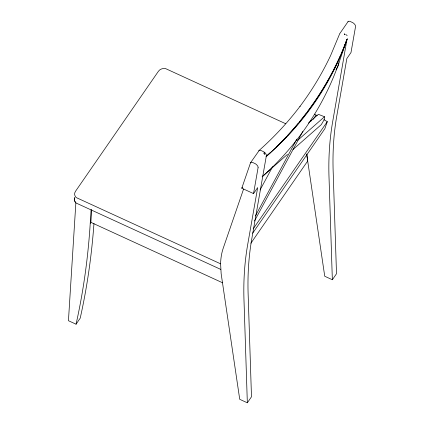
<?xml version="1.0" encoding="UTF-8"?>
<svg xmlns="http://www.w3.org/2000/svg" width="424" height="424" viewBox="0 0 424 424"><rect width="100%" height="100%" fill="white"/><g stroke="black" fill="none" stroke-linecap="round" stroke-linejoin="round"><path stroke-width="0.64" d="M74.449 198.199A7.049 5.639 3.6 0 0 75.854 202.911L68.444 320.708L76.055 324.201A1753.881 948.896 34.6 0 0 90.238 223.284L91.081 209.896M90.238 223.284L90.879 222.351L91.679 209.599M308.428 123.071L318.376 114.326L324.508 116.743L324.339 119.425L321.312 124.614L292.973 149.534M250.499 162.874L241.786 188.208L253.536 193.598L258.078 167.692M338.924 62.757L338.241 65.715L336.046 69.79M243.583 189.03L223.3 247.998A144.176 78 34.6 0 0 220.607 263.728L221.148 273.671L239.724 399.307L247.335 402.8L251.485 396.795L248.204 296.159A676.98 366.262 34.6 0 1 251.824 238.67L266.373 155.688A4.192 2.268 34.6 0 0 265.848 153.806L264.852 152.645A3.901 2.109 34.6 0 0 263.05 151.448L261.126 150.562A2.581 1.394 34.6 0 0 259.25 150.377L250.568 162.715M338.638 63.642L346.954 39.464L332.692 121.619A676.98 366.262 34.6 0 0 329.077 179.114L332.352 279.75L324.742 276.257L306.732 154.5M323.915 119.679L327.291 121.646L324.869 128.684L252.651 233.211M74.545 197.918L74.799 197.271M339.661 33.819L330.635 55.491C322.192 73.447 311.889 90.508 299.985 106.382L300.086 106.244C287.885 122.345 274.063 137.18 258.958 150.584L258.794 150.87M339.831 33.528L348.024 21.661M347.442 38.621L343.255 49.295A412.17 343.212 20 0 1 274.206 149.232L266.214 156.573M260.092 189.936L272.643 166.669M255.407 215.927L296.816 139.146M254.474 221.031L302.789 131.445M76.055 324.201L80.2 318.196A1753.881 948.896 34.6 0 0 93.964 223.496M241.786 188.208L242.475 187.207M253.536 193.598L257.681 187.599L247.674 244.674A676.98 366.262 34.6 0 0 244.06 302.164L247.335 402.8M313.034 119.441L316.044 115.09M253.192 228.896L327.291 121.646M250.897 243.217L307.692 161.009L306.78 153.933M332.352 279.75L336.502 273.745L333.222 173.109A676.98 366.262 34.6 0 1 336.841 115.62L346.848 58.544L350.993 52.539L355.535 26.633A4.192 2.268 34.6 0 0 355.01 24.756L354.014 23.59A3.901 2.109 34.6 0 0 352.212 22.393L350.288 21.513A2.629 1.42 34.6 0 0 347.971 21.825M264.894 154.686L264.062 153.371L264.852 152.645M270.327 152.619L266.087 156.514A382.867 318.811 20 0 0 346.954 39.464L343.117 49.258A412.027 343.096 20 0 1 341.119 53.938M297.648 140.365L324.508 116.743M262.647 176.204L287.504 154.347M285.702 123.728L165.355 68.502A7.049 5.639 3.6 0 0 159.678 69.965L158.438 71.258L75.493 191.309L74.783 192.846A7.049 5.639 3.6 0 0 76.193 197.558L220.607 263.829M220.745 269.399L75.854 202.911L75.806 202.439M90.879 222.351L222.717 282.85M314.497 114.183L317.168 115.741M310.527 120.315L311.561 120.92M345.65 34.36L347.171 35.595M263.707 152.963L264.062 153.371M338.638 63.642A382.867 318.811 20 0 1 262.138 176.85M250.515 162.88A2.629 1.42 34.6 0 1 252.831 162.556L254.755 163.452A3.901 2.109 34.6 0 1 256.557 164.65L257.553 165.816A4.192 2.268 34.6 0 1 258.078 167.692M340.605 55.104A412.027 343.096 20 0 1 339.825 56.843M339.301 58.003A412.027 343.096 20 0 1 333.169 70.607M332.877 71.174A412.027 343.096 20 0 1 307.305 111.793M306.526 112.821A412.027 343.096 20 0 1 299.328 121.953M298.507 122.949A412.027 343.096 20 0 1 287.387 135.654M286.502 136.608A412.027 343.096 20 0 1 276.92 146.423M75.318 201.872A6.508 5.205 3.6 0 1 74.926 201.257M74.629 200.616A6.508 5.205 3.6 0 1 74.444 199.943M74.37 199.264A6.508 5.205 3.6 0 1 74.401 198.586M344.68 33.915L344.394 34.641L344.68 33.915"/></g></svg>
